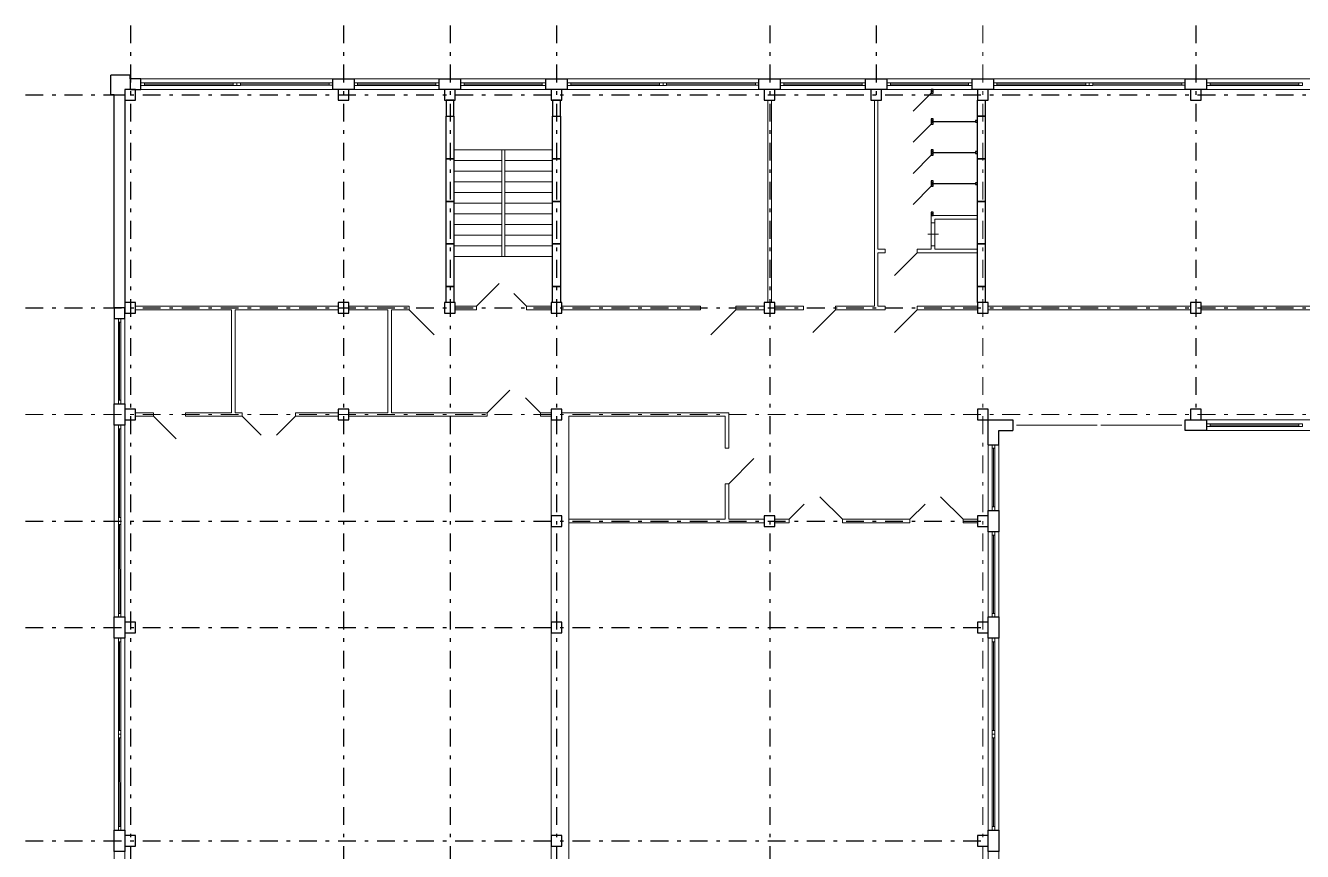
# Model space of a CAD drawing. Header units: metres. Extents: x 6.4 to 78.3, y 1.3 to 57.7.
# Drawn here: x 6.42 to 42.37, y 34.44 to 57.69 of the extents above; entities that cross this region are included whole.
import ezdxf

# ---------------------------------------------------------------- set-up
doc = ezdxf.new("R2010")
doc.units = ezdxf.units.M
doc.header["$MEASUREMENT"] = 0
doc.linetypes.add('( Dashdot )', pattern=[1.001, 0.5, -0.25, 0.001, -0.25])

msp = doc.modelspace()

# ---------------------------------------------------------------- linework, layer by layer
at = {"color": 1, "linetype": '( Dashdot )'}
for p, q in [((9.375, 57.688), (9.375, 9.164)), ((15.375, 57.688), (15.375, 9.164)), ((18.375, 57.688), (18.375, 9.164)), ((21.375, 57.688), (21.375, 9.164)), ((27.375, 57.688), (27.375, 9.164)), ((30.375, 57.688), (30.375, 55.588)), ((39.375, 57.688), (39.375, 46.738)), ((6.423, 55.738), (78.323, 55.738)), ((6.423, 49.738), (78.323, 49.738)), ((6.423, 43.738), (33.375, 43.738)), ((6.423, 40.738), (33.375, 40.738)), ((6.423, 34.738), (33.375, 34.738))]:
    msp.add_line(p, q, dxfattribs=at)
at = {"color": 1, "linetype": '( Dashdot )', "lineweight": 0}
for p, q in [((33.375, 57.688), (33.375, 9.164)), ((6.423, 46.738), (78.323, 46.738))]:
    msp.add_line(p, q, dxfattribs=at)
at = {"color": 7, "linetype": 'Continuous', "lineweight": 30}
for p, q in [((9.373, 56.288), (8.823, 56.288)), ((8.823, 55.738), (8.823, 56.288)), ((9.373, 56.188), (9.373, 56.288)), ((9.673, 56.188), (9.373, 56.188)), ((9.373, 56.188), (9.373, 55.888)), ((9.673, 55.888), (9.673, 56.188)), ((15.073, 55.888), (15.073, 56.188)), ((15.073, 56.188), (15.673, 56.188)), ((15.673, 56.188), (15.673, 55.888)), ((18.073, 55.888), (18.073, 56.188)), ((18.073, 56.188), (18.673, 56.188)), ((18.673, 56.188), (18.673, 55.888)), ((21.073, 55.888), (21.073, 56.188)), ((21.073, 56.188), (21.673, 56.188)), ((21.673, 56.188), (21.673, 55.888)), ((27.073, 55.888), (27.073, 56.188)), ((27.073, 56.188), (27.673, 56.188)), ((27.673, 56.188), (27.673, 55.888)), ((30.073, 55.888), (30.073, 56.188)), ((30.073, 56.188), (30.673, 56.188)), ((30.673, 56.188), (30.673, 55.888)), ((33.073, 55.888), (33.073, 56.188)), ((33.073, 56.188), (33.673, 56.188)), ((33.673, 56.188), (33.673, 55.888)), ((39.073, 55.888), (39.073, 56.188)), ((39.073, 56.188), (39.673, 56.188)), ((39.673, 56.188), (39.673, 55.888)), ((8.923, 55.738), (8.823, 55.738)), ((8.923, 49.738), (8.923, 55.738)), ((8.923, 55.738), (9.223, 55.738)), ((9.223, 55.888), (9.223, 55.588)), ((9.523, 55.888), (9.223, 55.888)), ((9.223, 55.888), (9.223, 55.888)), ((9.223, 55.738), (9.223, 49.738)), ((9.373, 55.888), (9.673, 55.888)), ((9.373, 55.888), (9.373, 55.888)), ((9.523, 55.588), (9.523, 55.888)), ((15.673, 55.888), (15.073, 55.888)), ((15.223, 55.888), (15.223, 55.588)), ((15.523, 55.888), (15.223, 55.888)), ((15.223, 55.888), (15.223, 55.888)), ((15.523, 55.588), (15.523, 55.888)), ((15.673, 55.888), (15.673, 55.888)), ((18.673, 55.888), (18.073, 55.888)), ((18.223, 55.888), (18.223, 55.588)), ((18.523, 55.888), (18.223, 55.888)), ((18.223, 55.888), (18.223, 55.888)), ((18.523, 55.588), (18.523, 55.888)), ((18.673, 55.888), (18.673, 55.888)), ((21.673, 55.888), (21.073, 55.888)), ((21.223, 55.888), (21.223, 55.588)), ((21.523, 55.888), (21.223, 55.888)), ((21.223, 55.888), (21.223, 55.888)), ((21.523, 55.588), (21.523, 55.888)), ((21.673, 55.888), (21.673, 55.888)), ((27.673, 55.888), (27.073, 55.888)), ((27.223, 55.888), (27.223, 55.588)), ((27.523, 55.888), (27.223, 55.888)), ((27.223, 55.888), (27.223, 55.888)), ((27.523, 55.588), (27.523, 55.888)), ((27.673, 55.888), (27.673, 55.888)), ((30.673, 55.888), (30.073, 55.888)), ((30.223, 55.888), (30.223, 55.588)), ((30.523, 55.888), (30.223, 55.888)), ((30.223, 55.888), (30.223, 55.888)), ((30.523, 55.588), (30.523, 55.888)), ((30.673, 55.888), (30.673, 55.888)), ((33.673, 55.888), (33.073, 55.888)), ((33.223, 55.888), (33.223, 55.588)), ((33.523, 55.888), (33.223, 55.888)), ((33.223, 55.888), (33.223, 55.888)), ((33.523, 55.588), (33.523, 55.888)), ((33.673, 55.888), (33.673, 55.888)), ((39.673, 55.888), (39.073, 55.888)), ((39.223, 55.888), (39.223, 55.588)), ((39.523, 55.888), (39.223, 55.888)), ((39.223, 55.888), (39.223, 55.888)), ((39.523, 55.588), (39.523, 55.888)), ((39.673, 55.888), (39.673, 55.888)), ((9.223, 55.588), (9.523, 55.588)), ((15.223, 55.588), (15.523, 55.588)), ((18.223, 55.588), (18.523, 55.588)), ((18.483, 55.588), (18.263, 55.588)), ((18.263, 55.588), (18.263, 55.138)), ((18.483, 55.138), (18.483, 55.588)), ((21.223, 55.588), (21.523, 55.588)), ((21.483, 55.588), (21.263, 55.588)), ((21.263, 55.588), (21.263, 55.138)), ((21.483, 55.138), (21.483, 55.588)), ((27.223, 55.588), (27.523, 55.588)), ((30.223, 55.588), (30.523, 55.588)), ((33.223, 55.588), (33.523, 55.588)), ((33.223, 55.588), (33.443, 55.588)), ((33.223, 55.138), (33.223, 55.588)), ((33.223, 55.588), (33.223, 55.588)), ((33.443, 55.588), (33.443, 55.138)), ((39.223, 55.588), (39.523, 55.588)), ((18.263, 55.138), (18.483, 55.138)), ((18.263, 55.138), (18.263, 55.138)), ((18.263, 53.938), (18.263, 55.138)), ((18.263, 55.138), (18.483, 55.138)), ((18.483, 55.138), (18.483, 53.938)), ((21.263, 55.138), (21.483, 55.138)), ((21.263, 55.138), (21.263, 55.138)), ((21.263, 53.938), (21.263, 55.138)), ((21.263, 55.138), (21.483, 55.138)), ((21.483, 55.138), (21.483, 53.938)), ((33.443, 55.138), (33.223, 55.138)), ((33.223, 53.938), (33.223, 55.138)), ((33.223, 55.138), (33.443, 55.138)), ((33.443, 55.138), (33.443, 53.938)), ((18.263, 52.738), (18.263, 53.938)), ((18.263, 53.938), (18.483, 53.938)), ((18.483, 53.938), (18.263, 53.938)), ((18.263, 53.938), (18.263, 53.938)), ((18.483, 53.938), (18.483, 52.738)), ((21.263, 52.738), (21.263, 53.938)), ((21.263, 53.938), (21.483, 53.938)), ((21.483, 53.938), (21.263, 53.938)), ((21.263, 53.938), (21.263, 53.938)), ((21.483, 53.938), (21.483, 52.738)), ((33.223, 52.738), (33.223, 53.938)), ((33.223, 53.938), (33.443, 53.938)), ((33.443, 53.938), (33.223, 53.938)), ((33.223, 53.938), (33.223, 53.938)), ((33.443, 53.938), (33.443, 52.738)), ((18.483, 52.738), (18.263, 52.738)), ((18.263, 52.738), (18.263, 52.738)), ((18.263, 51.538), (18.263, 52.738)), ((18.263, 52.738), (18.483, 52.738)), ((18.483, 52.738), (18.483, 51.538)), ((21.483, 52.738), (21.263, 52.738)), ((21.263, 52.738), (21.263, 52.738)), ((21.263, 51.538), (21.263, 52.738)), ((21.263, 52.738), (21.483, 52.738)), ((21.483, 52.738), (21.483, 51.538)), ((33.223, 51.538), (33.223, 52.738)), ((33.223, 52.738), (33.443, 52.738)), ((33.443, 52.738), (33.223, 52.738)), ((33.223, 52.738), (33.223, 52.738)), ((33.443, 52.738), (33.443, 51.538)), ((18.483, 51.538), (18.263, 51.538)), ((18.263, 51.538), (18.263, 51.538)), ((18.263, 50.338), (18.263, 51.538)), ((18.263, 51.538), (18.483, 51.538)), ((18.483, 51.538), (18.483, 50.338)), ((21.483, 51.538), (21.263, 51.538)), ((21.263, 51.538), (21.263, 51.538)), ((21.263, 50.338), (21.263, 51.538)), ((21.263, 51.538), (21.483, 51.538)), ((21.483, 51.538), (21.483, 50.338)), ((33.223, 50.338), (33.223, 51.538)), ((33.223, 51.538), (33.443, 51.538)), ((33.443, 51.538), (33.223, 51.538)), ((33.223, 51.538), (33.223, 51.538)), ((33.443, 51.538), (33.443, 50.338)), ((18.263, 50.338), (18.483, 50.338)), ((18.263, 49.888), (18.263, 50.338)), ((18.263, 50.338), (18.263, 50.338)), ((18.483, 50.338), (18.263, 50.338)), ((18.263, 50.338), (18.263, 50.338)), ((18.483, 50.338), (18.483, 49.888)), ((21.263, 50.338), (21.483, 50.338)), ((21.263, 49.888), (21.263, 50.338)), ((21.263, 50.338), (21.263, 50.338)), ((21.483, 50.338), (21.263, 50.338)), ((21.263, 50.338), (21.263, 50.338)), ((21.483, 50.338), (21.483, 49.888)), ((33.223, 50.338), (33.443, 50.338)), ((33.223, 49.888), (33.223, 50.338)), ((33.223, 50.338), (33.223, 50.338)), ((33.443, 50.338), (33.223, 50.338)), ((33.223, 50.338), (33.223, 50.338)), ((33.443, 50.338), (33.443, 49.888)), ((9.223, 49.738), (8.923, 49.738)), ((8.923, 49.738), (8.923, 49.738)), ((9.223, 49.738), (8.923, 49.738)), ((8.923, 49.738), (8.923, 49.438)), ((9.223, 49.888), (9.223, 49.588)), ((9.523, 49.888), (9.223, 49.888)), ((9.223, 49.888), (9.223, 49.888)), ((9.223, 49.438), (9.223, 49.738)), ((9.523, 49.588), (9.523, 49.888)), ((15.223, 49.888), (15.223, 49.588)), ((15.523, 49.888), (15.223, 49.888)), ((15.223, 49.888), (15.223, 49.888)), ((15.523, 49.588), (15.523, 49.888)), ((18.223, 49.888), (18.223, 49.588)), ((18.523, 49.888), (18.223, 49.888)), ((18.223, 49.888), (18.223, 49.888)), ((18.483, 49.888), (18.263, 49.888)), ((18.523, 49.588), (18.523, 49.888)), ((21.223, 49.888), (21.223, 49.588)), ((21.523, 49.888), (21.223, 49.888)), ((21.223, 49.888), (21.223, 49.888)), ((21.483, 49.888), (21.263, 49.888)), ((21.523, 49.588), (21.523, 49.888)), ((27.223, 49.888), (27.223, 49.588)), ((27.523, 49.888), (27.223, 49.888)), ((27.223, 49.888), (27.223, 49.888)), ((27.523, 49.588), (27.523, 49.888)), ((33.223, 49.888), (33.223, 49.588)), ((33.523, 49.888), (33.223, 49.888)), ((33.223, 49.888), (33.223, 49.888)), ((33.443, 49.888), (33.223, 49.888)), ((33.523, 49.588), (33.523, 49.888)), ((39.223, 49.888), (39.223, 49.588)), ((39.523, 49.888), (39.223, 49.888)), ((39.223, 49.888), (39.223, 49.888)), ((39.523, 49.588), (39.523, 49.888)), ((8.923, 49.438), (9.223, 49.438)), ((8.923, 49.438), (8.923, 49.438)), ((9.223, 49.588), (9.523, 49.588)), ((15.223, 49.588), (15.523, 49.588)), ((18.223, 49.588), (18.523, 49.588)), ((21.223, 49.588), (21.523, 49.588)), ((27.223, 49.588), (27.523, 49.588)), ((33.223, 49.588), (33.523, 49.588)), ((39.223, 49.588), (39.523, 49.588)), ((8.923, 46.438), (8.923, 47.038)), ((8.923, 47.038), (9.223, 47.038)), ((9.223, 47.038), (9.223, 46.438)), ((9.223, 46.888), (9.223, 46.588)), ((9.523, 46.888), (9.223, 46.888)), ((9.223, 46.888), (9.223, 46.888)), ((9.523, 46.588), (9.523, 46.888)), ((15.223, 46.888), (15.223, 46.588)), ((15.523, 46.888), (15.223, 46.888)), ((15.223, 46.888), (15.223, 46.888)), ((15.523, 46.588), (15.523, 46.888)), ((21.223, 46.888), (21.223, 46.588)), ((21.523, 46.888), (21.223, 46.888)), ((21.223, 46.888), (21.223, 46.888)), ((21.523, 46.588), (21.523, 46.888)), ((33.223, 46.888), (33.223, 46.588)), ((33.523, 46.888), (33.223, 46.888)), ((33.223, 46.888), (33.223, 46.888)), ((33.523, 46.588), (33.523, 46.888)), ((39.223, 46.888), (39.223, 46.588)), ((39.523, 46.888), (39.223, 46.888)), ((39.223, 46.888), (39.223, 46.888)), ((39.523, 46.588), (39.523, 46.888)), ((9.223, 46.438), (8.923, 46.438)), ((8.923, 46.438), (8.923, 46.438)), ((9.223, 46.588), (9.523, 46.588)), ((15.223, 46.588), (15.523, 46.588)), ((21.223, 46.588), (21.523, 46.588)), ((33.223, 46.588), (33.523, 46.588)), ((33.523, 45.888), (33.523, 46.588)), ((33.523, 46.588), (34.223, 46.588)), ((34.223, 46.588), (34.223, 46.288)), ((39.073, 46.288), (39.073, 46.588)), ((39.073, 46.588), (39.673, 46.588)), ((39.223, 46.588), (39.523, 46.588)), ((39.673, 46.588), (39.673, 46.288)), ((33.823, 46.288), (34.223, 46.288)), ((33.823, 45.888), (33.823, 46.288)), ((39.673, 46.288), (39.073, 46.288)), ((39.673, 46.288), (39.673, 46.288)), ((33.523, 45.888), (33.823, 45.888)), ((21.223, 43.888), (21.223, 43.588)), ((21.523, 43.888), (21.223, 43.888)), ((21.223, 43.888), (21.223, 43.888)), ((21.523, 43.588), (21.523, 43.888)), ((27.223, 43.888), (27.223, 43.588)), ((27.523, 43.888), (27.223, 43.888)), ((27.223, 43.888), (27.223, 43.888)), ((27.523, 43.588), (27.523, 43.888)), ((33.223, 43.888), (33.223, 43.588)), ((33.523, 43.888), (33.223, 43.888)), ((33.223, 43.888), (33.223, 43.888)), ((33.523, 43.438), (33.523, 44.038)), ((33.523, 44.038), (33.823, 44.038)), ((33.523, 43.588), (33.523, 43.888)), ((33.823, 44.038), (33.823, 43.438)), ((21.223, 43.588), (21.523, 43.588)), ((27.223, 43.588), (27.523, 43.588)), ((33.223, 43.588), (33.523, 43.588)), ((33.823, 43.438), (33.523, 43.438)), ((33.523, 43.438), (33.523, 43.438)), ((8.923, 40.438), (8.923, 41.038)), ((8.923, 41.038), (9.223, 41.038)), ((9.223, 41.038), (9.223, 40.438)), ((33.523, 40.438), (33.523, 41.038)), ((33.523, 41.038), (33.823, 41.038)), ((33.823, 41.038), (33.823, 40.438)), ((9.223, 40.888), (9.223, 40.588)), ((9.523, 40.888), (9.223, 40.888)), ((9.223, 40.888), (9.223, 40.888)), ((9.523, 40.588), (9.523, 40.888)), ((21.223, 40.888), (21.223, 40.588)), ((21.523, 40.888), (21.223, 40.888)), ((21.223, 40.888), (21.223, 40.888)), ((21.523, 40.588), (21.523, 40.888)), ((33.223, 40.888), (33.223, 40.588)), ((33.523, 40.888), (33.223, 40.888)), ((33.223, 40.888), (33.223, 40.888)), ((33.523, 40.588), (33.523, 40.888)), ((9.223, 40.438), (8.923, 40.438)), ((8.923, 40.438), (8.923, 40.438)), ((9.223, 40.588), (9.523, 40.588)), ((21.223, 40.588), (21.523, 40.588)), ((33.223, 40.588), (33.523, 40.588)), ((33.823, 40.438), (33.523, 40.438)), ((33.523, 40.438), (33.523, 40.438)), ((8.923, 34.438), (8.923, 35.038)), ((8.923, 35.038), (9.223, 35.038)), ((9.223, 35.038), (9.223, 34.438)), ((9.223, 34.888), (9.223, 34.588)), ((9.523, 34.888), (9.223, 34.888)), ((9.223, 34.888), (9.223, 34.888)), ((9.523, 34.588), (9.523, 34.888)), ((21.223, 34.888), (21.223, 34.588)), ((21.523, 34.888), (21.223, 34.888)), ((21.223, 34.888), (21.223, 34.888)), ((21.523, 34.588), (21.523, 34.888)), ((33.223, 34.888), (33.223, 34.588)), ((33.523, 34.888), (33.223, 34.888)), ((33.223, 34.888), (33.223, 34.888)), ((33.523, 34.438), (33.523, 35.038)), ((33.523, 35.038), (33.823, 35.038)), ((33.523, 34.588), (33.523, 34.888)), ((33.823, 35.038), (33.823, 34.438)), ((9.223, 34.588), (9.523, 34.588)), ((21.223, 34.588), (21.523, 34.588)), ((33.223, 34.588), (33.523, 34.588)), ((9.223, 34.438), (8.923, 34.438)), ((8.923, 34.438), (8.923, 34.438)), ((33.823, 34.438), (33.523, 34.438)), ((33.523, 34.438), (33.523, 34.438))]:
    msp.add_line(p, q, dxfattribs=at)
at = {"color": 7, "linetype": 'Continuous', "lineweight": 0}
for p, q in [((9.673, 55.888), (9.673, 56.188)), ((9.673, 56.188), (15.073, 56.188)), ((15.073, 56.188), (15.073, 55.888)), ((15.673, 56.188), (18.073, 56.188)), ((15.673, 55.888), (15.673, 56.188)), ((15.673, 56.188), (15.673, 56.188)), ((18.073, 56.188), (18.073, 55.888)), ((18.673, 56.188), (21.073, 56.188)), ((18.673, 55.888), (18.673, 56.188)), ((18.673, 56.188), (18.673, 56.188)), ((21.073, 56.188), (21.073, 55.888)), ((21.673, 55.888), (21.673, 56.188)), ((21.673, 56.188), (27.073, 56.188)), ((27.073, 56.188), (27.073, 55.888)), ((27.673, 56.188), (30.073, 56.188)), ((27.673, 55.888), (27.673, 56.188)), ((27.673, 56.188), (27.673, 56.188)), ((30.073, 56.188), (30.073, 55.888)), ((30.673, 56.188), (33.073, 56.188)), ((30.673, 55.888), (30.673, 56.188)), ((30.673, 56.188), (30.673, 56.188)), ((33.073, 56.188), (33.073, 55.888)), ((33.673, 55.888), (33.673, 56.188)), ((33.673, 56.188), (39.073, 56.188)), ((39.073, 56.188), (39.073, 55.888)), ((39.673, 55.888), (39.673, 56.188)), ((39.673, 56.188), (45.073, 56.188)), ((15.073, 55.888), (9.673, 55.888)), ((9.773, 56.003), (9.773, 56.073)), ((9.773, 56.073), (12.273, 56.073)), ((9.773, 56.038), (12.273, 56.038)), ((12.273, 56.003), (9.773, 56.003)), ((12.273, 56.073), (12.273, 56.003)), ((12.273, 56.003), (12.273, 56.003)), ((12.473, 56.073), (14.973, 56.075)), ((12.473, 56.003), (12.473, 56.073)), ((12.473, 56.038), (14.973, 56.04)), ((14.973, 56.005), (12.473, 56.003)), ((14.973, 56.075), (14.973, 56.005)), ((14.973, 56.005), (14.973, 56.005)), ((15.073, 55.888), (15.073, 55.888)), ((18.073, 55.888), (15.673, 55.888)), ((15.773, 56.073), (17.973, 56.073)), ((15.773, 56.003), (15.773, 56.073)), ((15.773, 56.073), (15.773, 56.073)), ((15.773, 56.038), (17.973, 56.038)), ((17.973, 56.003), (15.773, 56.003)), ((17.973, 56.073), (17.973, 56.003)), ((21.073, 55.888), (18.673, 55.888)), ((18.773, 56.073), (20.973, 56.073)), ((18.773, 56.003), (18.773, 56.073)), ((18.773, 56.073), (18.773, 56.073)), ((18.773, 56.038), (20.973, 56.038)), ((20.973, 56.003), (18.773, 56.003)), ((20.973, 56.073), (20.973, 56.003)), ((27.073, 55.888), (21.673, 55.888)), ((21.773, 56.003), (21.773, 56.073)), ((21.773, 56.073), (24.273, 56.073)), ((21.773, 56.038), (24.273, 56.038)), ((24.273, 56.003), (21.773, 56.003)), ((24.273, 56.073), (24.273, 56.003)), ((24.273, 56.003), (24.273, 56.003)), ((24.473, 56.073), (26.973, 56.075)), ((24.473, 56.003), (24.473, 56.073)), ((24.473, 56.038), (26.973, 56.04)), ((26.973, 56.005), (24.473, 56.003)), ((26.973, 56.075), (26.973, 56.005)), ((26.973, 56.005), (26.973, 56.005)), ((27.073, 55.888), (27.073, 55.888)), ((30.073, 55.888), (27.673, 55.888)), ((27.773, 56.073), (29.973, 56.073)), ((27.773, 56.003), (27.773, 56.073)), ((27.773, 56.073), (27.773, 56.073)), ((27.773, 56.038), (29.973, 56.038)), ((29.973, 56.003), (27.773, 56.003)), ((29.973, 56.073), (29.973, 56.003)), ((33.073, 55.888), (30.673, 55.888)), ((30.773, 56.073), (32.973, 56.073)), ((30.773, 56.003), (30.773, 56.073)), ((30.773, 56.073), (30.773, 56.073)), ((30.773, 56.038), (32.973, 56.038)), ((32.973, 56.003), (30.773, 56.003)), ((32.973, 56.073), (32.973, 56.003)), ((39.073, 55.888), (33.673, 55.888)), ((33.773, 56.003), (33.773, 56.073)), ((33.773, 56.073), (36.273, 56.073)), ((33.773, 56.038), (36.273, 56.038)), ((36.273, 56.003), (33.773, 56.003)), ((36.273, 56.073), (36.273, 56.003)), ((36.273, 56.003), (36.273, 56.003)), ((36.473, 56.073), (38.973, 56.075)), ((36.473, 56.003), (36.473, 56.073)), ((36.473, 56.038), (38.973, 56.04)), ((38.973, 56.005), (36.473, 56.003)), ((38.973, 56.075), (38.973, 56.005)), ((38.973, 56.005), (38.973, 56.005)), ((39.073, 55.888), (39.073, 55.888)), ((45.073, 55.888), (39.673, 55.888)), ((39.773, 56.003), (39.773, 56.073)), ((39.773, 56.073), (42.273, 56.073)), ((39.773, 56.038), (42.273, 56.038)), ((42.273, 56.003), (39.773, 56.003)), ((42.273, 56.073), (42.273, 56.003)), ((42.273, 56.003), (42.273, 56.003)), ((18.483, 53.888), (19.833, 53.888)), ((18.483, 53.588), (19.833, 53.588)), ((19.913, 53.888), (21.263, 53.888)), ((19.913, 53.588), (21.263, 53.588)), ((18.483, 53.288), (19.833, 53.288)), ((19.913, 53.288), (21.263, 53.288)), ((18.483, 52.988), (19.833, 52.988)), ((19.913, 52.988), (21.263, 52.988)), ((18.483, 52.688), (19.833, 52.688)), ((19.913, 52.688), (21.263, 52.688)), ((18.483, 52.388), (19.833, 52.388)), ((19.913, 52.388), (21.263, 52.388)), ((31.923, 52.138), (31.923, 51.488)), ((32.023, 52.138), (31.923, 52.138)), ((31.923, 52.138), (31.923, 52.138)), ((32.023, 51.488), (32.023, 52.138)), ((18.483, 52.088), (19.833, 52.088)), ((18.483, 51.788), (19.833, 51.788)), ((19.913, 52.088), (21.263, 52.088)), ((19.913, 51.788), (21.263, 51.788)), ((31.823, 51.813), (32.123, 51.813)), ((18.483, 51.488), (19.833, 51.488)), ((19.913, 51.488), (21.263, 51.488)), ((31.923, 51.488), (32.023, 51.488)), ((8.923, 47.038), (8.923, 49.438)), ((8.923, 49.438), (9.223, 49.438)), ((9.038, 47.138), (9.038, 49.338)), ((9.038, 49.338), (9.108, 49.338)), ((9.073, 47.138), (9.073, 49.338)), ((9.108, 49.338), (9.108, 47.138)), ((9.223, 49.438), (9.223, 47.038)), ((9.108, 47.138), (9.038, 47.138)), ((9.038, 47.138), (9.038, 47.138)), ((9.223, 47.038), (8.923, 47.038)), ((8.923, 47.038), (8.923, 47.038)), ((8.923, 41.038), (8.923, 46.438)), ((8.923, 46.438), (9.223, 46.438)), ((9.223, 46.438), (9.223, 41.038)), ((39.673, 46.288), (39.673, 46.588)), ((39.673, 46.588), (45.073, 46.588)), ((39.773, 46.403), (39.773, 46.473)), ((39.773, 46.473), (42.273, 46.473)), ((39.773, 46.438), (42.273, 46.438)), ((42.273, 46.403), (39.773, 46.403)), ((42.273, 46.473), (42.273, 46.403)), ((42.273, 46.403), (42.273, 46.403)), ((9.038, 43.838), (9.038, 46.338)), ((9.038, 46.338), (9.108, 46.338)), ((9.073, 46.338), (9.073, 43.838)), ((9.108, 46.338), (9.108, 43.838)), ((45.073, 46.288), (39.673, 46.288)), ((33.523, 45.888), (33.523, 44.038)), ((33.823, 45.888), (33.523, 45.888)), ((33.523, 45.888), (33.523, 45.888)), ((33.638, 44.138), (33.638, 45.788)), ((33.638, 45.788), (33.708, 45.788)), ((33.673, 44.138), (33.673, 45.788)), ((33.708, 45.788), (33.708, 44.138)), ((33.823, 44.038), (33.823, 45.888)), ((33.523, 44.038), (33.823, 44.038)), ((33.708, 44.138), (33.638, 44.138)), ((33.638, 44.138), (33.638, 44.138)), ((9.108, 43.838), (9.038, 43.838)), ((9.038, 43.838), (9.038, 43.838)), ((9.041, 41.138), (9.038, 43.638)), ((9.038, 43.638), (9.108, 43.638)), ((9.073, 43.638), (9.076, 41.138)), ((9.108, 43.638), (9.111, 41.138)), ((33.523, 41.038), (33.523, 43.438)), ((33.523, 43.438), (33.823, 43.438)), ((33.638, 41.138), (33.638, 43.338)), ((33.638, 43.338), (33.708, 43.338)), ((33.673, 41.138), (33.673, 43.338)), ((33.708, 43.338), (33.708, 41.138)), ((33.823, 43.438), (33.823, 41.038)), ((9.223, 41.038), (8.923, 41.038)), ((8.923, 41.038), (8.923, 41.038)), ((9.111, 41.138), (9.041, 41.138)), ((9.041, 41.138), (9.041, 41.138)), ((33.823, 41.038), (33.523, 41.038)), ((33.523, 41.038), (33.523, 41.038)), ((33.708, 41.138), (33.638, 41.138)), ((33.638, 41.138), (33.638, 41.138)), ((8.923, 35.038), (8.923, 40.438)), ((8.923, 40.438), (9.223, 40.438)), ((9.038, 37.838), (9.038, 40.338)), ((9.038, 40.338), (9.108, 40.338)), ((9.073, 40.338), (9.073, 37.838)), ((9.108, 40.338), (9.108, 37.838)), ((9.223, 40.438), (9.223, 35.038)), ((33.523, 35.038), (33.523, 40.438)), ((33.523, 40.438), (33.823, 40.438)), ((33.638, 37.838), (33.638, 40.338)), ((33.638, 40.338), (33.708, 40.338)), ((33.673, 40.338), (33.673, 37.838)), ((33.708, 40.338), (33.708, 37.838)), ((33.823, 40.438), (33.823, 35.038)), ((9.108, 37.838), (9.038, 37.838)), ((9.038, 37.838), (9.038, 37.838)), ((33.708, 37.838), (33.638, 37.838)), ((33.638, 37.838), (33.638, 37.838)), ((9.041, 35.138), (9.038, 37.638)), ((9.038, 37.638), (9.108, 37.638)), ((9.073, 37.638), (9.076, 35.138)), ((9.108, 37.638), (9.111, 35.138)), ((33.641, 35.138), (33.638, 37.638)), ((33.638, 37.638), (33.708, 37.638)), ((33.673, 37.638), (33.676, 35.138)), ((33.708, 37.638), (33.711, 35.138)), ((9.223, 35.038), (8.923, 35.038)), ((8.923, 35.038), (8.923, 35.038)), ((9.111, 35.138), (9.041, 35.138)), ((9.041, 35.138), (9.041, 35.138)), ((33.823, 35.038), (33.523, 35.038)), ((33.523, 35.038), (33.523, 35.038)), ((33.711, 35.138), (33.641, 35.138)), ((33.641, 35.138), (33.641, 35.138)), ((8.923, 29.038), (8.923, 34.438)), ((8.923, 34.438), (9.223, 34.438)), ((9.223, 34.438), (9.223, 29.038)), ((33.523, 29.038), (33.523, 34.438)), ((33.523, 34.438), (33.823, 34.438)), ((33.823, 34.438), (33.823, 29.038))]:
    msp.add_line(p, q, dxfattribs=at)
at = {"color": 7, "linetype": 'Continuous', "lineweight": 13}
for p, q in [((9.673, 56.003), (9.673, 56.073)), ((9.673, 56.073), (9.773, 56.073)), ((9.773, 56.003), (9.673, 56.003)), ((9.773, 56.073), (9.773, 56.003)), ((9.773, 56.003), (9.773, 56.003)), ((12.273, 56.003), (12.273, 56.073)), ((12.273, 56.073), (12.373, 56.073)), ((12.373, 56.003), (12.273, 56.003)), ((12.373, 56.073), (12.373, 56.003)), ((12.373, 56.003), (12.373, 56.073)), ((12.373, 56.073), (12.473, 56.073)), ((12.373, 56.003), (12.373, 56.003)), ((12.473, 56.003), (12.373, 56.003)), ((12.473, 56.073), (12.473, 56.003)), ((12.473, 56.003), (12.473, 56.003)), ((14.973, 56.005), (14.973, 56.075)), ((14.973, 56.075), (15.073, 56.075)), ((15.073, 56.005), (14.973, 56.005)), ((15.073, 56.075), (15.073, 56.005)), ((15.073, 56.005), (15.073, 56.005)), ((15.673, 56.003), (15.673, 56.073)), ((15.673, 56.073), (15.773, 56.073)), ((15.773, 56.003), (15.673, 56.003)), ((15.773, 56.073), (15.773, 56.003)), ((15.773, 56.003), (15.773, 56.003)), ((17.973, 56.003), (17.973, 56.073)), ((17.973, 56.073), (18.073, 56.073)), ((18.073, 56.003), (17.973, 56.003)), ((18.073, 56.073), (18.073, 56.003)), ((18.073, 56.003), (18.073, 56.003)), ((18.673, 56.003), (18.673, 56.073)), ((18.673, 56.073), (18.773, 56.073)), ((18.773, 56.003), (18.673, 56.003)), ((18.773, 56.073), (18.773, 56.003)), ((18.773, 56.003), (18.773, 56.003)), ((20.973, 56.003), (20.973, 56.073)), ((20.973, 56.073), (21.073, 56.073)), ((21.073, 56.003), (20.973, 56.003)), ((21.073, 56.073), (21.073, 56.003)), ((21.073, 56.003), (21.073, 56.003)), ((21.673, 56.003), (21.673, 56.073)), ((21.673, 56.073), (21.773, 56.073)), ((21.773, 56.003), (21.673, 56.003)), ((21.773, 56.073), (21.773, 56.003)), ((21.773, 56.003), (21.773, 56.003)), ((24.273, 56.003), (24.273, 56.073)), ((24.273, 56.073), (24.373, 56.073)), ((24.373, 56.003), (24.273, 56.003)), ((24.373, 56.073), (24.373, 56.003)), ((24.373, 56.003), (24.373, 56.073)), ((24.373, 56.073), (24.473, 56.073)), ((24.373, 56.003), (24.373, 56.003)), ((24.473, 56.003), (24.373, 56.003)), ((24.473, 56.073), (24.473, 56.003)), ((24.473, 56.003), (24.473, 56.003)), ((26.973, 56.005), (26.973, 56.075)), ((26.973, 56.075), (27.073, 56.075)), ((27.073, 56.005), (26.973, 56.005)), ((27.073, 56.075), (27.073, 56.005)), ((27.073, 56.005), (27.073, 56.005)), ((27.673, 56.003), (27.673, 56.073)), ((27.673, 56.073), (27.773, 56.073)), ((27.773, 56.003), (27.673, 56.003)), ((27.773, 56.073), (27.773, 56.003)), ((27.773, 56.003), (27.773, 56.003)), ((29.973, 56.003), (29.973, 56.073)), ((29.973, 56.073), (30.073, 56.073)), ((30.073, 56.003), (29.973, 56.003)), ((30.073, 56.073), (30.073, 56.003)), ((30.073, 56.003), (30.073, 56.003)), ((30.673, 56.003), (30.673, 56.073)), ((30.673, 56.073), (30.773, 56.073)), ((30.773, 56.003), (30.673, 56.003)), ((30.773, 56.073), (30.773, 56.003)), ((30.773, 56.003), (30.773, 56.003)), ((32.973, 56.003), (32.973, 56.073)), ((32.973, 56.073), (33.073, 56.073)), ((33.073, 56.003), (32.973, 56.003)), ((33.073, 56.073), (33.073, 56.003)), ((33.073, 56.003), (33.073, 56.003)), ((33.673, 56.003), (33.673, 56.073)), ((33.673, 56.073), (33.773, 56.073)), ((33.773, 56.003), (33.673, 56.003)), ((33.773, 56.073), (33.773, 56.003)), ((33.773, 56.003), (33.773, 56.003)), ((36.273, 56.003), (36.273, 56.073)), ((36.273, 56.073), (36.373, 56.073)), ((36.373, 56.003), (36.273, 56.003)), ((36.373, 56.073), (36.373, 56.003)), ((36.373, 56.003), (36.373, 56.073)), ((36.373, 56.073), (36.473, 56.073)), ((36.373, 56.003), (36.373, 56.003)), ((36.473, 56.003), (36.373, 56.003)), ((36.473, 56.073), (36.473, 56.003)), ((36.473, 56.003), (36.473, 56.003)), ((38.973, 56.005), (38.973, 56.075)), ((38.973, 56.075), (39.073, 56.075)), ((39.073, 56.005), (38.973, 56.005)), ((39.073, 56.075), (39.073, 56.005)), ((39.073, 56.005), (39.073, 56.005)), ((39.673, 56.003), (39.673, 56.073)), ((39.673, 56.073), (39.773, 56.073)), ((39.773, 56.003), (39.673, 56.003)), ((39.773, 56.073), (39.773, 56.003)), ((39.773, 56.003), (39.773, 56.003)), ((42.273, 56.003), (42.273, 56.073)), ((42.273, 56.073), (42.373, 56.073)), ((42.373, 56.003), (42.273, 56.003)), ((42.373, 56.073), (42.373, 56.003)), ((42.373, 56.003), (42.373, 56.003)), ((27.323, 55.588), (27.323, 49.888)), ((27.423, 55.588), (27.323, 55.588)), ((27.323, 55.588), (27.323, 55.588)), ((27.423, 49.888), (27.423, 55.588)), ((30.423, 55.588), (30.323, 55.588)), ((30.323, 55.588), (30.323, 49.788)), ((30.423, 51.388), (30.423, 55.588)), ((18.483, 54.188), (21.263, 54.188)), ((19.833, 51.188), (19.833, 54.188)), ((19.913, 51.188), (19.913, 54.188)), ((33.223, 52.338), (31.923, 52.338)), ((31.923, 52.338), (31.923, 52.138)), ((32.023, 52.138), (31.923, 52.138)), ((33.223, 52.238), (32.023, 52.238)), ((32.023, 52.238), (32.023, 52.138)), ((31.923, 51.488), (32.023, 51.488)), ((31.923, 51.488), (31.923, 51.388)), ((32.023, 51.488), (32.023, 51.388)), ((18.483, 51.188), (21.263, 51.188)), ((30.423, 51.388), (30.623, 51.388)), ((30.423, 51.288), (30.623, 51.288)), ((30.423, 49.788), (30.423, 51.288)), ((30.623, 51.388), (30.623, 51.288)), ((31.523, 51.388), (31.523, 51.288)), ((31.523, 51.388), (31.923, 51.388)), ((31.523, 51.288), (33.223, 51.288)), ((32.023, 51.388), (33.223, 51.388)), ((15.223, 49.788), (9.523, 49.788)), ((9.523, 49.688), (12.223, 49.688)), ((12.223, 49.688), (12.223, 46.788)), ((12.323, 49.688), (12.323, 46.788)), ((12.323, 49.688), (15.223, 49.688)), ((15.223, 49.688), (15.223, 49.788)), ((15.523, 49.788), (17.223, 49.788)), ((15.523, 49.688), (16.623, 49.688)), ((16.623, 49.688), (16.623, 46.788)), ((16.723, 49.688), (17.223, 49.688)), ((16.723, 49.688), (16.723, 46.788)), ((17.223, 49.788), (17.223, 49.688)), ((18.223, 49.788), (18.223, 49.688)), ((18.523, 49.788), (19.123, 49.788)), ((18.523, 49.688), (19.123, 49.688)), ((19.123, 49.788), (19.123, 49.688)), ((20.523, 49.788), (20.523, 49.688)), ((20.523, 49.788), (21.223, 49.788)), ((20.523, 49.688), (21.223, 49.688)), ((21.523, 49.788), (25.423, 49.788)), ((25.423, 49.688), (21.523, 49.688)), ((25.423, 49.788), (25.423, 49.688)), ((26.423, 49.788), (26.423, 49.688)), ((26.423, 49.788), (27.223, 49.788)), ((27.223, 49.688), (26.423, 49.688)), ((27.223, 49.788), (27.223, 49.688)), ((27.323, 49.888), (27.423, 49.888)), ((27.523, 49.788), (28.323, 49.788)), ((27.523, 49.688), (28.323, 49.688)), ((28.323, 49.788), (28.323, 49.688)), ((29.223, 49.788), (29.223, 49.688)), ((29.223, 49.788), (30.323, 49.788)), ((29.223, 49.688), (30.623, 49.688)), ((30.423, 49.788), (30.623, 49.788)), ((30.623, 49.788), (30.623, 49.688)), ((31.523, 49.788), (31.523, 49.688)), ((31.523, 49.788), (33.223, 49.788)), ((31.523, 49.688), (33.223, 49.688)), ((33.523, 49.788), (39.223, 49.788)), ((33.523, 49.688), (39.223, 49.688)), ((39.523, 49.788), (43.623, 49.788)), ((39.523, 49.688), (43.623, 49.688)), ((9.038, 49.338), (9.038, 49.438)), ((9.038, 49.438), (9.108, 49.438)), ((9.108, 49.338), (9.038, 49.338)), ((9.108, 49.438), (9.108, 49.338)), ((9.108, 49.438), (9.108, 49.438)), ((9.038, 47.038), (9.038, 47.138)), ((9.038, 47.138), (9.108, 47.138)), ((9.108, 47.138), (9.108, 47.038)), ((9.108, 47.138), (9.108, 47.138)), ((9.108, 47.038), (9.038, 47.038)), ((10.023, 46.788), (9.523, 46.788)), ((9.523, 46.788), (9.523, 46.688)), ((10.023, 46.788), (10.023, 46.688)), ((10.923, 46.788), (10.923, 46.688)), ((12.223, 46.788), (10.923, 46.788)), ((12.523, 46.788), (12.323, 46.788)), ((12.523, 46.788), (12.523, 46.688)), ((14.023, 46.788), (14.023, 46.688)), ((15.223, 46.788), (14.023, 46.788)), ((15.223, 46.688), (15.223, 46.788)), ((15.523, 46.788), (16.623, 46.788)), ((16.723, 46.788), (19.423, 46.788)), ((19.423, 46.788), (19.423, 46.688)), ((20.923, 46.788), (20.923, 46.688)), ((20.923, 46.788), (21.223, 46.788)), ((21.523, 46.788), (26.223, 46.788)), ((26.223, 46.788), (26.223, 45.788)), ((9.038, 46.338), (9.038, 46.438)), ((9.038, 46.438), (9.108, 46.438)), ((9.108, 46.438), (9.108, 46.338)), ((9.523, 46.688), (10.023, 46.688)), ((10.023, 46.688), (10.66, 46.051)), ((10.923, 46.688), (12.523, 46.688)), ((12.523, 46.688), (13.054, 46.157)), ((14.023, 46.688), (13.493, 46.157)), ((14.023, 46.688), (15.223, 46.688)), ((15.523, 46.688), (19.423, 46.688)), ((20.923, 46.688), (21.223, 46.688)), ((21.223, 46.688), (21.223, 22.588)), ((21.723, 46.688), (21.723, 22.838)), ((21.723, 46.688), (26.123, 46.688)), ((26.123, 46.688), (26.123, 45.788)), ((39.673, 46.403), (39.673, 46.473)), ((39.673, 46.473), (39.773, 46.473)), ((39.773, 46.403), (39.673, 46.403)), ((39.773, 46.473), (39.773, 46.403)), ((39.773, 46.403), (39.773, 46.403)), ((42.273, 46.403), (42.273, 46.473)), ((42.273, 46.473), (42.373, 46.473)), ((42.373, 46.403), (42.273, 46.403)), ((42.373, 46.473), (42.373, 46.403)), ((42.373, 46.403), (42.373, 46.403)), ((9.108, 46.338), (9.038, 46.338)), ((9.038, 46.338), (9.038, 46.338)), ((26.123, 45.788), (26.223, 45.788)), ((33.638, 45.788), (33.638, 45.888)), ((33.638, 45.888), (33.708, 45.888)), ((33.708, 45.788), (33.638, 45.788)), ((33.708, 45.888), (33.708, 45.788)), ((33.708, 45.888), (33.708, 45.888)), ((26.123, 44.788), (26.123, 43.788)), ((26.123, 44.788), (26.223, 44.788)), ((26.223, 44.788), (26.223, 43.788)), ((29.423, 43.788), (28.787, 44.424)), ((32.823, 43.788), (32.187, 44.424)), ((27.923, 43.788), (28.348, 44.212)), ((31.323, 43.788), (31.748, 44.212)), ((33.638, 44.038), (33.638, 44.138)), ((33.638, 44.138), (33.708, 44.138)), ((33.708, 44.038), (33.638, 44.038)), ((33.708, 44.138), (33.708, 44.038)), ((33.708, 44.138), (33.708, 44.138)), ((9.038, 43.738), (9.038, 43.838)), ((9.038, 43.838), (9.108, 43.838)), ((9.038, 43.638), (9.038, 43.738)), ((9.038, 43.738), (9.108, 43.738)), ((9.108, 43.738), (9.038, 43.738)), ((9.038, 43.738), (9.038, 43.738)), ((9.108, 43.638), (9.038, 43.638)), ((9.038, 43.638), (9.038, 43.638)), ((9.108, 43.838), (9.108, 43.738)), ((9.108, 43.738), (9.108, 43.638)), ((21.723, 43.788), (26.123, 43.788)), ((21.723, 43.688), (27.223, 43.688)), ((26.223, 43.788), (27.223, 43.788)), ((27.523, 43.788), (27.923, 43.788)), ((27.523, 43.688), (27.923, 43.688)), ((27.923, 43.788), (27.923, 43.688)), ((29.423, 43.788), (29.423, 43.688)), ((29.423, 43.788), (31.323, 43.788)), ((29.423, 43.688), (31.323, 43.688)), ((31.323, 43.788), (31.323, 43.688)), ((32.823, 43.788), (32.823, 43.688)), ((32.823, 43.788), (33.223, 43.788)), ((32.823, 43.688), (33.223, 43.688)), ((33.638, 43.338), (33.638, 43.438)), ((33.638, 43.438), (33.708, 43.438)), ((33.708, 43.338), (33.638, 43.338)), ((33.708, 43.438), (33.708, 43.338)), ((33.708, 43.438), (33.708, 43.438)), ((9.041, 41.038), (9.041, 41.138)), ((9.041, 41.138), (9.111, 41.138)), ((9.111, 41.038), (9.041, 41.038)), ((9.041, 41.038), (9.041, 41.038)), ((9.111, 41.138), (9.111, 41.038)), ((33.638, 41.038), (33.638, 41.138)), ((33.638, 41.138), (33.708, 41.138)), ((33.708, 41.038), (33.638, 41.038)), ((33.708, 41.138), (33.708, 41.038)), ((33.708, 41.138), (33.708, 41.138)), ((9.038, 40.338), (9.038, 40.438)), ((9.038, 40.438), (9.108, 40.438)), ((9.108, 40.338), (9.038, 40.338)), ((9.038, 40.338), (9.038, 40.338)), ((9.108, 40.438), (9.108, 40.338)), ((33.638, 40.338), (33.638, 40.438)), ((33.638, 40.438), (33.708, 40.438)), ((33.708, 40.338), (33.638, 40.338)), ((33.638, 40.338), (33.638, 40.338)), ((33.708, 40.438), (33.708, 40.338)), ((9.038, 37.738), (9.038, 37.838)), ((9.038, 37.838), (9.108, 37.838)), ((9.108, 37.838), (9.108, 37.738)), ((33.638, 37.738), (33.638, 37.838)), ((33.638, 37.838), (33.708, 37.838)), ((33.708, 37.838), (33.708, 37.738)), ((9.038, 37.638), (9.038, 37.738)), ((9.038, 37.738), (9.108, 37.738)), ((9.108, 37.738), (9.038, 37.738)), ((9.038, 37.738), (9.038, 37.738)), ((9.108, 37.638), (9.038, 37.638)), ((9.038, 37.638), (9.038, 37.638)), ((9.108, 37.738), (9.108, 37.638)), ((33.638, 37.638), (33.638, 37.738)), ((33.638, 37.738), (33.708, 37.738)), ((33.708, 37.738), (33.638, 37.738)), ((33.638, 37.738), (33.638, 37.738)), ((33.708, 37.638), (33.638, 37.638)), ((33.638, 37.638), (33.638, 37.638)), ((33.708, 37.738), (33.708, 37.638)), ((9.041, 35.038), (9.041, 35.138)), ((9.041, 35.138), (9.111, 35.138)), ((9.111, 35.038), (9.041, 35.038)), ((9.041, 35.038), (9.041, 35.038)), ((9.111, 35.138), (9.111, 35.038)), ((33.641, 35.038), (33.641, 35.138)), ((33.641, 35.138), (33.711, 35.138)), ((33.711, 35.038), (33.641, 35.038)), ((33.641, 35.038), (33.641, 35.038)), ((33.711, 35.138), (33.711, 35.038))]:
    msp.add_line(p, q, dxfattribs=at)
at = {"color": 252, "linetype": 'Continuous', "lineweight": 13}
for p, q in [((31.411, 55.275), (31.923, 55.788)), ((31.411, 54.4), (31.923, 54.913)), ((31.411, 53.525), (31.923, 54.038)), ((31.411, 52.65), (31.923, 53.163))]:
    msp.add_line(p, q, dxfattribs=at)
at = {"color": 252, "linetype": 'Continuous', "lineweight": 30}
for p, q in [((31.973, 55.888), (31.923, 55.888)), ((31.923, 55.888), (31.923, 55.838)), ((31.973, 55.838), (31.923, 55.838)), ((31.923, 55.838), (31.923, 55.788)), ((31.923, 55.838), (31.973, 55.838)), ((31.923, 55.788), (31.973, 55.788)), ((31.973, 55.838), (31.973, 55.888)), ((31.973, 55.788), (31.973, 55.838)), ((31.973, 55.838), (31.973, 55.838)), ((31.973, 55.788), (31.973, 55.788)), ((31.973, 55.063), (31.923, 55.063)), ((31.923, 55.063), (31.923, 55.013)), ((31.973, 55.013), (31.923, 55.013)), ((31.923, 55.013), (31.923, 54.963)), ((31.923, 55.013), (31.973, 55.013)), ((31.973, 55.013), (31.973, 55.063)), ((31.973, 54.963), (31.973, 55.013)), ((31.973, 55.013), (31.973, 55.013)), ((33.223, 55.013), (33.173, 55.013)), ((33.173, 55.013), (33.173, 54.963)), ((33.223, 54.963), (33.223, 55.013)), ((31.923, 54.963), (31.973, 54.963)), ((31.973, 54.963), (31.923, 54.963)), ((31.923, 54.963), (31.923, 54.913)), ((31.923, 54.913), (31.973, 54.913)), ((31.973, 54.988), (33.173, 54.988)), ((31.973, 54.963), (31.973, 54.963)), ((31.973, 54.913), (31.973, 54.963)), ((31.973, 54.913), (31.973, 54.913)), ((33.173, 54.963), (33.223, 54.963)), ((33.223, 54.963), (33.223, 54.963)), ((31.973, 54.188), (31.923, 54.188)), ((31.923, 54.188), (31.923, 54.138)), ((31.973, 54.138), (31.923, 54.138)), ((31.923, 54.138), (31.923, 54.088)), ((31.923, 54.138), (31.973, 54.138)), ((31.923, 54.088), (31.973, 54.088)), ((31.973, 54.088), (31.923, 54.088)), ((31.923, 54.088), (31.923, 54.038)), ((31.923, 54.038), (31.973, 54.038)), ((31.973, 54.138), (31.973, 54.188)), ((31.973, 54.088), (31.973, 54.138)), ((31.973, 54.138), (31.973, 54.138)), ((31.973, 54.113), (33.173, 54.113)), ((31.973, 54.088), (31.973, 54.088)), ((31.973, 54.038), (31.973, 54.088)), ((31.973, 54.038), (31.973, 54.038)), ((33.223, 54.138), (33.173, 54.138)), ((33.173, 54.138), (33.173, 54.088)), ((33.173, 54.088), (33.223, 54.088)), ((33.223, 54.088), (33.223, 54.138)), ((33.223, 54.088), (33.223, 54.088)), ((31.973, 53.313), (31.923, 53.313)), ((31.923, 53.313), (31.923, 53.263)), ((31.973, 53.263), (31.923, 53.263)), ((31.923, 53.263), (31.923, 53.213)), ((31.923, 53.263), (31.973, 53.263)), ((31.923, 53.213), (31.973, 53.213)), ((31.973, 53.213), (31.923, 53.213)), ((31.923, 53.213), (31.923, 53.163)), ((31.973, 53.263), (31.973, 53.313)), ((31.973, 53.213), (31.973, 53.263)), ((31.973, 53.263), (31.973, 53.263)), ((31.973, 53.238), (33.173, 53.238)), ((31.973, 53.213), (31.973, 53.213)), ((31.973, 53.163), (31.973, 53.213)), ((33.223, 53.263), (33.173, 53.263)), ((33.173, 53.263), (33.173, 53.213)), ((33.173, 53.213), (33.223, 53.213)), ((33.223, 53.213), (33.223, 53.263)), ((33.223, 53.213), (33.223, 53.213)), ((31.923, 53.163), (31.973, 53.163)), ((31.973, 53.163), (31.973, 53.163)), ((31.973, 52.438), (31.923, 52.438)), ((31.923, 52.438), (31.923, 52.388)), ((31.923, 52.388), (31.973, 52.388)), ((31.973, 52.388), (31.923, 52.388)), ((31.923, 52.388), (31.923, 52.338)), ((31.923, 52.338), (31.973, 52.338)), ((31.973, 52.388), (31.973, 52.438)), ((31.973, 52.388), (31.973, 52.388)), ((31.973, 52.338), (31.973, 52.388)), ((31.973, 52.338), (31.973, 52.338))]:
    msp.add_line(p, q, dxfattribs=at)
at = {"color": 7, "linetype": 'Continuous', "lineweight": 13, "extrusion": (0, 0, -1)}
for p, q in [((31.523, 51.288), (30.887, 50.651)), ((29.223, 49.688), (28.587, 49.051)), ((31.523, 49.688), (30.887, 49.051)), ((19.423, 46.788), (20.06, 47.424)), ((20.923, 46.788), (20.499, 47.212))]:
    msp.add_line(p, q, dxfattribs=at)
at = {"color": 7, "lineweight": 13}
for p, q in [((19.123, 49.788), (19.76, 50.424)), ((20.523, 49.788), (20.17, 50.141)), ((17.223, 49.688), (17.931, 48.98)), ((26.223, 44.788), (26.931, 45.495))]:
    msp.add_line(p, q, dxfattribs=at)
at = {"color": 7, "lineweight": 13, "extrusion": (0, 0, -1)}
msp.add_line((26.423, 49.688), (25.716, 48.98), dxfattribs=at)
at = {"color": 7, "linetype": 'Continuous', "lineweight": 0, "extrusion": (0, 0, -1)}
for p, q in [((36.598, 46.438), (34.323, 46.438)), ((38.973, 46.438), (36.698, 46.438))]:
    msp.add_line(p, q, dxfattribs=at)

doc.saveas('drawing.dxf')
